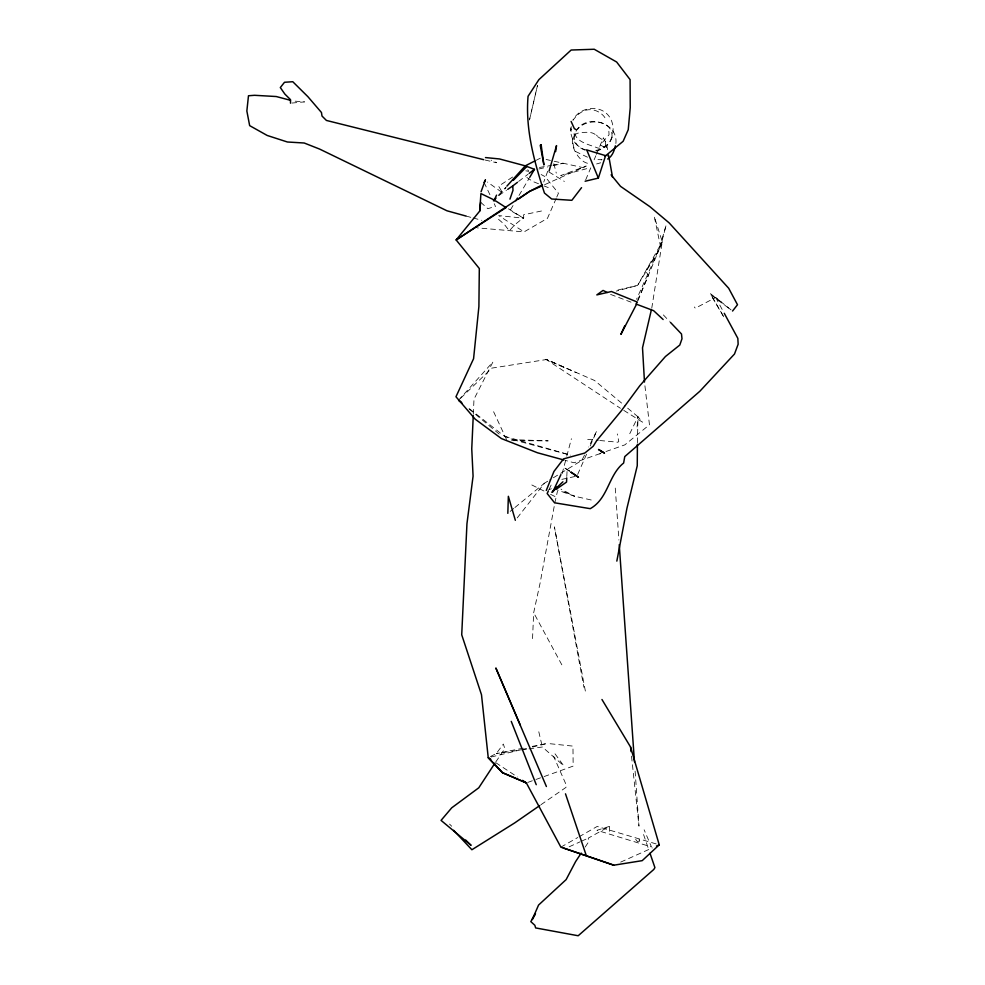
<?xml version="1.0" encoding="UTF-8"?>
<svg xmlns="http://www.w3.org/2000/svg" width="985" height="985" viewBox="0 0 985 985"><rect width="100%" height="100%" fill="white"/><g stroke="black" fill="none" stroke-linecap="round" stroke-linejoin="round"><path stroke-width="0.74" stroke-dasharray="4.92 3.69" d="M637.418 442.708L637.984 416.803L626.275 406.99M532.54 638.612L533.673 612.732L540.137 582.911L554.543 504.542M473.317 414.229L473.994 399.184L492.894 362.024L458.567 400.218M566.806 476.481L567.138 469.463L569.65 471.199M611.993 137.247C613.446 119.517 586.26 117.658 577.616 129.257M574.969 133.209C575.819 141.655 589.116 144.746 596.233 147.405C603.657 151.185 607.967 140.19 605.873 150.151L605.443 149.535M637.086 426.985L637.984 416.803L642.515 422.171L621.72 409.083M571.226 126.646L571.017 131.756L574.563 134.625M651.762 308.17L662.252 241.719L654.237 216.38L660.541 246.521L658.583 250.867L637.578 285.416L616.327 291.092M554.814 503.039L557.473 491.183M529.45 119.973L537.478 85.498L529.548 119.69M562.127 473.699L566.375 457.668M566.769 456.215L571.411 438.731M605.516 146.297L605.319 141.544L596.467 135.905C593.512 131.103 584.659 132.285 579.131 132.864C563.986 135.684 577.308 162.463 588.451 163.399M574.514 134.81C572.063 140.239 572.519 146.753 575.905 151.665L587.491 157.194M547.709 171.205L543.745 182.053M612.091 137.21C609.875 145.103 602.167 150.126 594.386 151.394M604.901 117.732L604.322 116.784C598.658 109.63 588.304 107.193 580.584 112.684C577.715 114.346 574.452 118.262 572.901 120.232C577.37 111.12 588.254 106.811 597.957 109.015C620.144 114.457 617.029 149.4 594.681 150.434M637.948 300.671L662.252 241.719L637.578 285.416L615.785 290.489M594.127 159.804L595.827 155.753M596.393 154.399L603.349 137.802L606.551 143.847L607.868 151.185M585.681 179.898L590.754 167.844M556.193 198.404L547.451 218.338L524.057 231.906L477.257 227.867M556.771 197.074L558.446 193.232L545.111 176.672L541.134 174.517M637.591 300.302L648.45 275.184L645.606 271.195L658.583 250.867L666.192 225.048L660.541 246.521L662.252 241.719L636.556 299.28M586.58 454.171L576.964 476.05L560.724 479.621M590.175 445.959L596.787 430.913L588.636 446.993M549.039 489.508L551.551 484.177M629.76 433.72L637.984 416.803M584.561 455.033L581.839 460.389L549.63 480.04M596.553 135.117L597.378 136.152M513.037 205.533L510.181 210.371L523.589 218.202L498.669 215.58L524.057 231.906M518.996 195.473L528.945 178.654M585.213 847.014L588.414 842.163L588.316 838.1L609.395 826.403L609.567 831.315M495.775 761.934L504.812 748.637L503.347 744.057L496.341 753.5L488.24 757.699M517.223 517.901L544.471 483.192L548.337 480.828M498.73 195.141L505.871 187.249M498.755 195.19L506.056 187.729M460.721 398.149L491.884 368.107L546.663 359.5L576.237 372.675M599.816 454.011L602.303 451.795M510.193 511.4L513.739 508.482M514.921 507.509L544.471 483.192M518.615 181.437L528.009 174.271M540.974 804.708L565.956 787.409L566.498 785.513L553.57 756.209M498.964 195.399L506.487 190.228M512.631 177.017L498.619 186.165L502.707 192.937L487.513 182.053M608.853 131.239L609.05 134.736L600.357 144.943L603.3 146.667L605.787 146.026M560.896 847.125L577.739 837.533M579.045 836.794L597.181 826.452L657.82 844.416M723.679 316.764L710.739 294.7L731.326 310.127L715.676 297.495L695.275 308.219L694.363 306.975M536.222 160.272L540.334 158.179M569.158 846.804L580.103 841.83M581.47 841.202L588.316 838.1M620.685 862.109L652.353 847.913M544.606 184.712L586.198 166.034L560.76 175.552L587.257 168.533L551.883 160.752M527.726 782.435L534.867 779.849M535.914 779.492L543.363 776.796M544.102 776.562L573.159 766.108L572.962 746.113L547.217 743.441M600.185 453.568L574.083 462.778L565.292 460.377M605.972 451.524L624.822 444.875L649.46 424.757L644.658 383.571M548.854 489.607L551.415 488.757M609.395 826.403L596.947 830.306L651.479 846.952L644.128 829.801M596.59 163.953L600.678 162.796M491.207 756.985L520.671 749.856M522.149 749.499L526.569 748.428M532.466 746.999L547.204 743.441L532.245 746.396M538.906 169.001L547.562 166.994M553.336 165.652L563.445 163.313L552.917 165.135M523.269 748.181L496.341 753.5L520.092 750.139M539.398 167.475L551.415 165.394M541.491 210.999L523.589 214.779L523.749 217.488L514.675 224.851L509.319 230.835L504.283 224.346L495.972 217.082M521.57 749.93L527.517 749.092M528.994 748.883L542.353 746.987L563.666 765.727L553.09 751.149M291.905 103.056L304.574 101.886L293.284 101.049M601.207 159.792L602.044 159.742L594.78 159.533M511.621 440.652L548.177 440.861L512.926 439.655L504.369 436.207L469.414 408.738M587.7 439.359L598.264 440.369M599.779 440.504L617.89 442.228L618.777 441.489L617.287 433.942M525.83 170.836L528.797 171.341L527.381 169.149M546.109 159.459L550.443 160.432M591.209 499.998L574.538 496.218L557.325 490.001M485.162 160.038L496.649 162.734L491.072 160.149M546.663 359.5L545.912 359.303L620.415 408.27M466.028 216.06L471.766 217.599M473.194 217.98L481.8 220.295M512.926 439.655L570.586 455.205M504.369 436.207L570.611 455.119M586.9 150.077C580.51 148.969 573.689 143.933 574.341 136.78C578.318 111.945 619.75 119.554 615.736 144.524M610.589 294.416L631.016 302.149M538.5 183.739L532.934 181.535L526.84 177.448M544.065 185.943L548.251 187.593M563.962 491.786L574.538 496.218L561.019 489.139M564.11 367.467L545.912 359.303L594.632 380.518L625.106 406.017M531.838 484.965L545.222 491.65M550.578 494.335L555.922 497.006M585.065 150.188C575.843 146.851 569.872 137.678 570.672 127.89M548.99 171.993L564.356 181.437M508.445 208.82L523.589 218.202M569.515 470.978L563.605 467.284L569.798 471.433M495.874 762.747L517.47 777.017M721.155 301.878L710.173 293.456L723.766 316.788M468.958 408.873L501.279 435.813M480.655 202.294L487.821 208.672L495.48 206.382L494.211 203.735M449.554 824.1L451.709 826.23M663.373 314.917L669.406 321.27M561.844 664.838L533.673 612.732M715.676 297.495L723.532 311.986M484.091 182.471L490.419 195.756M493.608 411.742L507.053 440.627M643.574 834.566L649.004 850.363M553.841 163.682L556.279 173.114M538.795 731.769L542.353 746.987M585.361 691.064L554.42 526.901L583.883 687.271M631.533 756.184L638.97 826.132L634.894 768.005M574.698 134.169L574.784 135.179M615.268 488.092L618.912 540.1M571.312 129.207L570.869 130.045L571.312 129.207M639.413 841.055L637.357 841.559L635.547 839.171L639.24 839.429L639.413 841.055"/><path stroke-width="1.48" d="M290.489 103.179L290.513 99.67L284.85 94.055L280.319 87.567L284.505 82.272L292.779 81.718L307.899 96.69L321.455 112.499L322.009 116.045L326.417 120.441L483.733 159.693M637.406 444.235L637.258 465.77L626.952 508.235L616.832 561.118M507.829 513.345L508.358 496.305L515.34 520.289M473.256 415.732L471.753 448.852L473.083 476.124L466.952 523.737L461.719 634.796L481.493 694.745L488.24 757.699L502.547 772.72L526.359 782.927L560.884 847.162L613.803 865.199L642.195 860.656L659.236 844.834L630.572 747.061L601.958 699.498M566.744 477.885L566.547 482.096L555.897 489.471M563.826 459.983L537.453 452.768L501.439 438.584L475.201 419.167L455.969 396.758L473.576 358.712L478.895 306.532L479.313 268.511L456.154 239.946L479.695 211.098L480.926 193.577L494.285 200.041L495.997 198.157M479.695 211.098L480.655 202.294M555.626 151.628L556.525 145.608L549.088 171.082M651.417 309.647L642.515 347.816L644.486 382.045M615.366 145.829C614.283 150.84 612.264 156.283 607.683 159.041M598.351 178.1L605.578 155.655L586.74 149.917L598.351 178.1L585.115 181.24M509.947 199.142L513 190.29L512.754 185.931L517.445 182.336M481.062 191.743L485.433 179.775M546.293 490.444L553.939 471.458L563.555 458.887L584.794 453.038L593.204 446.254L596.725 440.603L621.129 411.04L639.733 385.825L665.429 356.521L679.798 345.046L681.989 338.754L681.497 333.989L670.416 322.341M608.213 156.467L608.644 155.482L607.72 154.842M624.662 325.949L620.895 334.371L636.248 304.808M613.815 865.175L563.248 847.937M494.285 200.041L496.563 195.141M560.896 474.61L552.807 491.872L556.537 487.07M548.411 490.85L547.155 493.51L554.567 502.793L590.249 508.666C608.373 498.558 608.299 475.115 623.628 463.036L624.761 456.597L699.842 391.267L734.49 354.021L738.147 344.245L737.839 338.348L724.258 313.304M484.091 182.471L485.174 180.378M535.483 913.637L532.257 919.522L538.561 905.067L566.129 879.605L575.622 861.579L581.212 853.084M535.286 913.858L530.817 921.628L534.843 925.272L535.631 927.932L578.195 935.75L653.806 869.459L654.914 867.6L649.989 853.232M515.906 200.694L517.47 198.059M529.708 177.362L534.461 169.334L525.264 165.849L499.518 158.954L485.482 157.563M494.95 763.141L478.759 787.815L451.721 807.823L441.058 820.394L471.076 845.352L465.696 840.045M581.556 187.655L571.854 200.312L551.662 198.995L544.446 193.048C534.276 161.835 525.239 129.491 528.058 96.296L538.869 79.674L571.152 50.026L594.226 49.25L616.659 62.018L630.092 79.625L630.228 107.648L628.245 129.7L623.136 141.286L605.073 156.221M732.544 311.038L737.494 304.734L728.691 288.26L669.172 222.905L649.841 206.628L620.525 186.35L611.082 174.838M506.893 186.128L525.264 165.849L534.855 160.974M513.357 180.28L526.913 166.416M551.748 492.278L562.915 481.8M529.179 173.372L534.461 169.334M539.731 805.57L514.749 822.881L471.889 849.747L453.605 830.293M518.442 199.069L529.573 191.385L542.439 184.774M507.731 189.366L512.754 185.931M656.466 846.041L659.236 844.834M541.873 185.931L529.573 191.385L456.154 239.946L506.068 207.601L495.837 201.014L493.423 200.743M576.496 129.835L574.366 128.653L571.115 121.426M290.452 100.298L276.243 96.53L254.536 95.299L248.479 95.754L246.853 110.997L249.661 125.637L267.194 135.462L287.411 142L304.217 143.01L319.62 149.08L446.981 210.79L466.028 216.06M607.252 292.483L603.066 290.415L596.812 294.909L611.426 291.511L637.369 302.087L635.953 304.008L653.634 310.681L663.139 319.522M490.789 759.373L488.252 757.711L502.547 772.72L526.359 782.89L522.542 780.379M571.041 472.271L578.466 477.257L570.918 472.061M460.98 402.114L458.567 400.218L462.027 403.099M520.24 725.058L495.849 667.99L546.404 786.522M511.252 721.365L536.246 784.688M565.488 793.824L586.235 855.436M608.915 156.984L612.547 177.3M630.572 747.061L631.053 751.617M619.233 544.693L634.463 761.897M541.147 144.77L540.236 145.337L543.905 164.951L541.147 144.77M604.445 453.063L598.511 449.48L604.433 453.075"/></g></svg>
